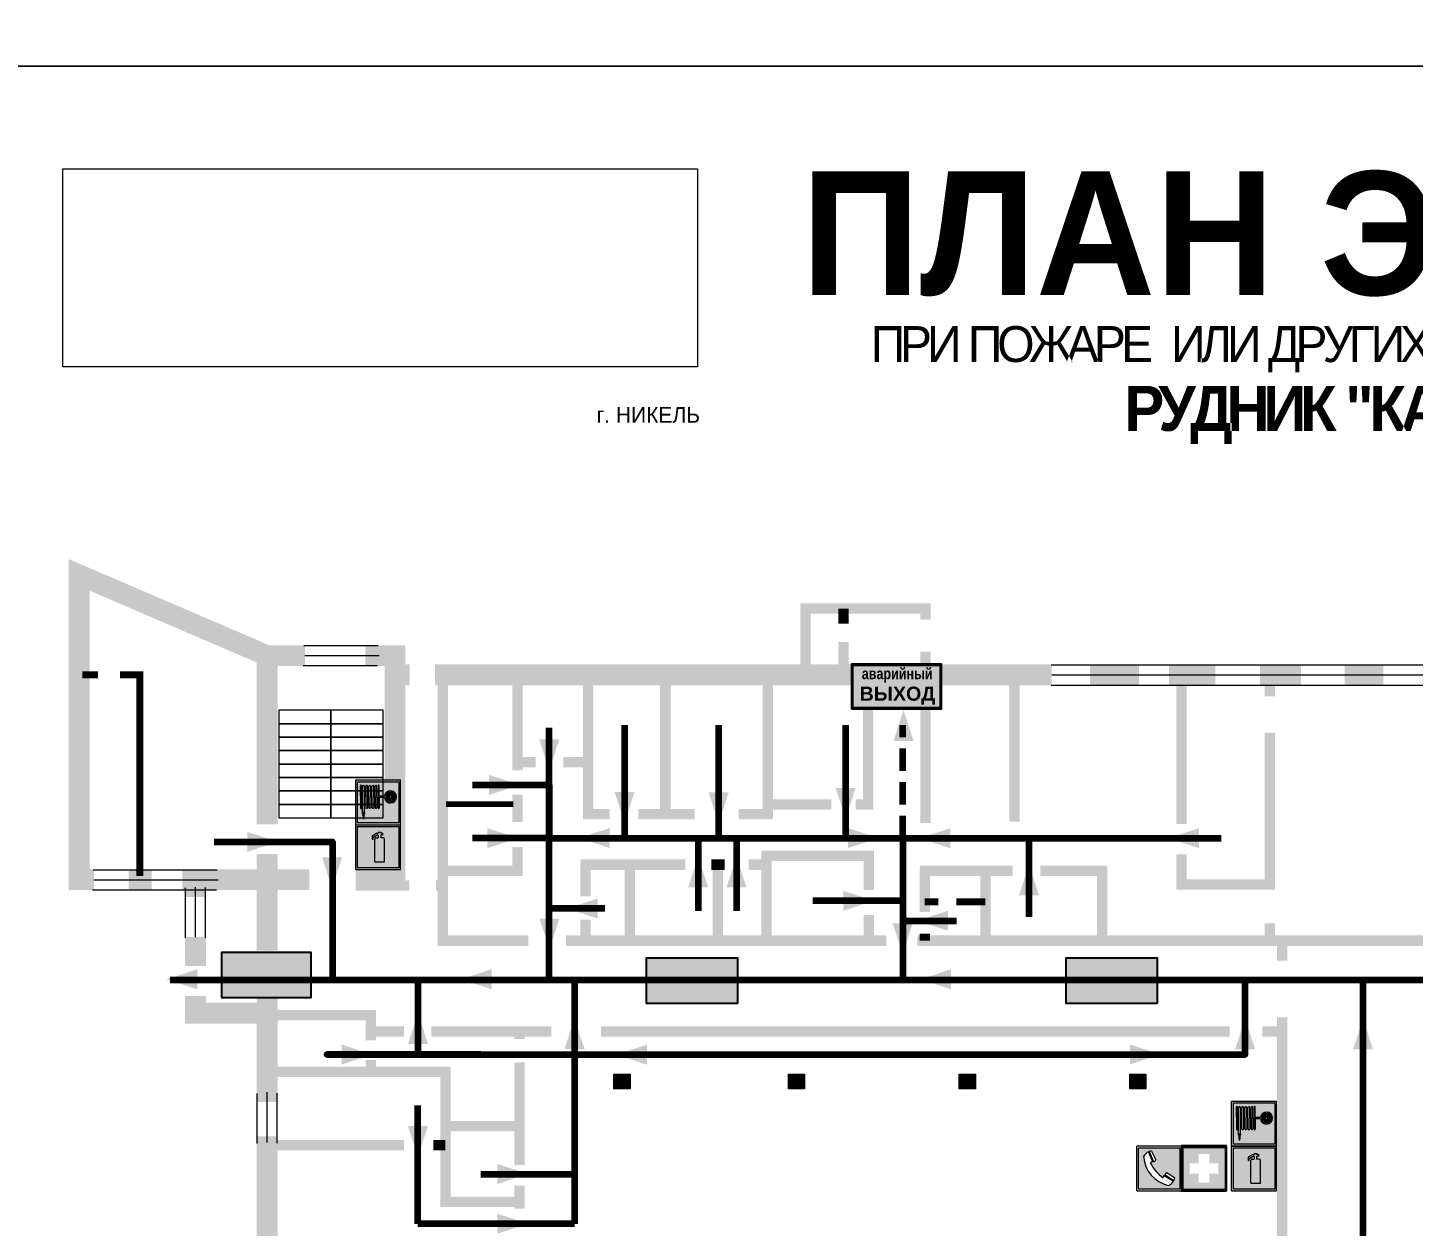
# Model space of a CAD drawing. Header units: millimetres. Extents: x 13114 to 67229, y 22859 to 38520.
# Drawn here: x 19303.9 to 19550.8, y 35743.7 to 35957.3 of the extents above; entities that cross this region are included whole.
import ezdxf

# ---------------------------------------------------------------- set-up
doc = ezdxf.new("R2010")
doc.units = ezdxf.units.MM
doc.linetypes.add('{ Wide Dash }', pattern=[12, 4, -2, 4, -2])
doc.layers.add('План_Штампы', color=7, linetype='Continuous')
doc.styles.add('обычный', font='arial.ttf')
picture_1 = doc.add_image_def('image1.jpg', size_in_pixel=(337, 105))

# ---------------------------------------------------------------- blocks, each defined once
blk = doc.blocks.new('A$C41C009D9')
at = {"true_color": 0xffffff}
blk.add_hatch(color=7, dxfattribs=at).paths.add_polyline_path([(0, 8), (-16, 8), (-16, 0), (0, 0)])
h = blk.add_hatch(color=126)
h.dxf.hatch_style = 1
h.paths.add_polyline_path([(-15.8, 7.8), (-15.8, 0.2), (-0.2, 0.2), (-0.2, 7.8)])
at = {"color": 126}
for points in [[(-16, 0), (0, 0), (0, 8), (-16, 8)], [(-16, 0), (0, 0), (0, 8), (-16, 8)], [(-15.8, 7.8), (-0.2, 7.8), (-0.2, 0.2), (-15.8, 0.2)]]:
    blk.add_lwpolyline(points, close=True, dxfattribs=at)
at = {"color": 7, "true_color": 0xffffff, "insert": (-15.8, 7.3), "char_height": 2.5, "width": 15.5999, "attachment_point": 1, "style": 'обычный'}
blk.add_mtext('\\pi1.6133;{\\fArial|b1|i0|c204|p34;\\H0.8x;\\W0.8;аварийный\\H1.25x;\\W1;\\P\\pi1.2327;ВЫХОД}', dxfattribs=at)
blk = doc.blocks.new('A$C7B4425F7')
at = {"true_color": 0xffffff}
blk.add_hatch(color=7, dxfattribs=at).paths.add_polyline_path([(0, 0), (-16, 0), (-16, -8), (0, -8)])
h = blk.add_hatch(color=126)
h.paths.add_polyline_path([(-0.2, -0.2), (-15.8, -0.2), (-15.8, -7.8), (-0.2, -7.8)])
h.paths.add_polyline_path([(-11.76, -2.03), (-11.76, -3.66), (-11.17, -3.66, -0.568275), (-11.17, -6.18), (-12.58, -6.18), (-12.58, -2.03)], flags=16)
h.paths.add_polyline_path([(-13.33, -4.12, -0.495768), (-13.59, -6.18), (-15.03, -6.18), (-15.03, -2.03), (-13.59, -2.03, -0.487973)], flags=16)
h.paths.add_polyline_path([(-10.25, -2.03), (-9.48, -2.03), (-9.48, -6.18), (-10.25, -6.18)], flags=16)
h.paths.add_polyline_path([(-13.84, -3.69), (-14.24, -3.69), (-14.24, -3.03), (-13.9, -3.03, -0.692621)], flags=0)
h.paths.add_polyline_path([(-9.15, -2.03), (-8.4, -2.03), (-8.04, -3.07), (-7.68, -2.03), (-6.93, -2.03), (-7.64, -4.1), (-6.93, -6.18), (-7.68, -6.18), (-8.04, -5.14), (-8.4, -6.18), (-9.15, -6.18), (-8.44, -4.1)], flags=16)
h.paths.add_polyline_path([(-11.76, -4.46), (-11.42, -4.46, -0.692621), (-11.36, -5.12), (-11.76, -5.12)], flags=0)
h.paths.add_polyline_path([(-13.9, -5.2), (-14.24, -5.2), (-14.24, -4.55), (-13.84, -4.55, -0.708038)], flags=0)
edge = h.paths.add_edge_path(flags=16)
edge.add_ellipse((-5.51, -4.08), major_axis=(0, 2.05), ratio=0.586184, start_angle=0, end_angle=360)
edge = h.paths.add_edge_path(flags=0)
edge.add_ellipse((-5.51, -4.08), major_axis=(0, 1.14), ratio=0.454828, start_angle=0, end_angle=360)
h.paths.add_polyline_path([(-4.13, -4.96, 0.377264), (-3.48, -4.52, 0.0555), (-3.16, -2.03), (-1.66, -2.03), (-1.66, -4.96), (-0.96, -4.96), (-0.96, -7.01), (-1.75, -7.01), (-1.75, -6.18), (-3.3, -6.18), (-3.3, -7.02), (-4.13, -7.02)], flags=16)
h.paths.add_polyline_path([(-2.73, -2.91), (-2.28, -2.91), (-2.28, -4.96), (-3.05, -4.96, 0.079136)], flags=0)
at = {"color": 126}
blk.add_lwpolyline([(-16, -8), (0, -8), (0, 0), (-16, 0)], close=True, dxfattribs=at)
blk = doc.blocks.new('A$C32E8229D')
at = {"true_color": 0xffffff}
blk.add_hatch(color=7, dxfattribs=at).paths.add_polyline_path([(0, 0), (0, -8), (16, -8), (16, 0)])
h = blk.add_hatch(color=126)
h.paths.add_polyline_path([(0.2, -0.2), (15.8, -0.2), (15.8, -7.8), (0.2, -7.8)])
h.paths.add_polyline_path([(13.49, -2.05), (12.08, -2.05), (11.37, -2.63, 0.162397), (11.29, -2.84), (11.29, -3.63), (10.35, -3.63), (10.35, -4.05), (11.68, -4.05), (11.68, -3.48), (12.26, -4.28), (11.29, -5.1), (11.29, -6.78), (11.85, -6.78), (11.85, -5.44), (12.8, -4.64), (12.8, -5.94), (14.46, -5.94), (14.46, -5.39), (13.45, -5.39), (13.45, -3.97), (12.46, -2.59), (13.15, -2.59), (13.69, -3.34), (14.18, -3)], flags=16)
h.paths.add_polyline_path([(10.74, -1.82, 1), (11.8, -1.82, 1)], flags=16)
h.paths.add_polyline_path([(9.39, -3.59), (5.99, -3.59), (6.56, -3.03), (5.91, -3.03), (5.1, -3.83), (5.91, -4.64), (6.56, -4.64), (5.99, -4.09), (9.39, -4.09)], flags=16)
h.paths.add_polyline_path([(4.29, -1.08), (1.72, -1.08), (1.72, -6.6), (4.29, -6.6)], flags=16)
at = {"color": 126}
blk.add_lwpolyline([(16, -8), (0, -8), (0, 0), (16, 0)], close=True, dxfattribs=at)
blk = doc.blocks.new('A$C3AD82952')
at = {"true_color": 0xf5f5ff}
h = blk.add_hatch(color=7, dxfattribs=at)
h.dxf.hatch_style = 1
h.paths.add_polyline_path([(8.21, 8.73, 0.414214), (7.89, 9.05), (7.22, 9.05), (7.22, 9.92), (7.59, 9.92, 1), (7.57, 10.36), (7.22, 10.36), (7.22, 10.6), (6.43, 10.6), (6.43, 10.36), (6.01, 10.36), (4.74, 9.59), (4.74, 8.69), (4.98, 8.73), (4.98, 9.26), (6.12, 9.91), (6.43, 9.91), (6.43, 9.05), (5.76, 9.05, 0.414214), (5.44, 8.73), (5.44, 2.2), (8.21, 2.2)], flags=0)
h.paths.add_polyline_path([(12.8, 12.8), (0, 12.8), (0, 0), (12.8, 0)])
h.paths.add_polyline_path([(0.51, 12.29), (12.29, 12.29), (12.29, 0.51), (0.51, 0.51)], flags=16)
h.paths.add_polyline_path([(4.74, 9.59), (6.01, 10.36), (6.43, 10.36), (6.43, 10.6), (7.22, 10.6), (7.22, 10.36), (7.59, 10.36, -0.94586), (7.59, 9.92), (7.22, 9.92), (7.22, 9.05), (7.89, 9.05, -0.414214), (8.21, 8.73), (8.21, 2.2), (5.44, 2.2), (5.44, 8.73, -0.414214), (5.76, 9.05), (6.43, 9.05), (6.43, 9.91), (6.12, 9.91), (4.98, 9.26), (4.98, 8.73), (4.74, 8.69)], flags=0)
h = blk.add_hatch(color=242)
h.dxf.hatch_style = 1
h.paths.add_polyline_path([(12.29, 12.29), (0.51, 12.29), (0.51, 0.51), (12.29, 0.51)])
h.paths.add_polyline_path([(4.74, 8.69), (4.74, 9.59), (6.01, 10.36), (6.43, 10.36), (6.43, 10.6), (7.22, 10.6), (7.22, 10.36), (7.59, 10.36, -0.94586), (7.59, 9.92), (7.22, 9.92), (7.22, 9.05), (7.89, 9.05, -0.414214), (8.21, 8.73), (8.21, 2.2), (5.44, 2.2), (5.44, 8.73, -0.414214), (5.76, 9.05), (6.43, 9.05), (6.43, 9.91), (6.12, 9.91), (4.98, 9.26), (4.98, 8.73)], flags=16)
h = blk.add_hatch(color=7, dxfattribs=at)
h.dxf.hatch_style = 1
h.paths.add_polyline_path([(8.21, 8.73, 0.414214), (7.89, 9.05), (7.22, 9.05), (7.22, 9.92), (7.59, 9.92, 1), (7.57, 10.36), (7.22, 10.36), (7.22, 10.6), (6.43, 10.6), (6.43, 10.36), (6.01, 10.36), (4.74, 9.59), (4.74, 8.69), (4.98, 8.73), (4.98, 9.26), (6.12, 9.91), (6.43, 9.91), (6.43, 9.05), (5.76, 9.05, 0.414214), (5.44, 8.73), (5.44, 2.2), (8.21, 2.2)])
at = {"color": 242, "lineweight": 5}
for p, q in [((0, 0), (0, 12.8)), ((0, 12.8), (12.8, 12.8)), ((12.8, 0), (12.8, 12.8)), ((6.01, 10.36), (4.74, 9.59)), ((4.74, 9.59), (4.74, 8.69)), ((4.74, 8.69), (4.98, 8.73)), ((4.98, 9.26), (6.12, 9.91)), ((4.98, 8.73), (4.98, 9.26)), ((5.44, 2.2), (5.44, 8.73)), ((5.76, 9.05), (6.43, 9.05)), ((6.01, 10.36), (6.43, 10.36)), ((6.12, 9.91), (6.43, 9.91)), ((7.22, 10.6), (6.43, 10.6)), ((6.43, 10.6), (6.43, 10.36)), ((6.43, 9.91), (6.43, 9.05)), ((7.22, 10.36), (7.22, 10.6)), ((7.59, 10.36), (7.22, 10.36)), ((7.22, 9.05), (7.22, 9.92)), ((7.59, 9.92), (7.22, 9.92)), ((7.89, 9.05), (7.22, 9.05)), ((8.21, 2.2), (8.21, 8.73)), ((0, 0), (12.8, 0)), ((5.44, 2.2), (8.21, 2.2))]:
    blk.add_line(p, q, dxfattribs=at)
blk.add_lwpolyline([(0.51, 12.29), (12.29, 12.29), (12.29, 0.51), (0.51, 0.51)], close=True, dxfattribs=at)
for centre, radius, start, end in [((5.76, 8.73), 0.32, 90, 180), ((7.58, 10.14), 0.223, 273.1875, 86.8125), ((7.89, 8.73), 0.32, 0, 90)]:
    blk.add_arc(centre, radius, start, end, dxfattribs=at)
blk = doc.blocks.new('A$C37112FD5')
at = {"true_color": 0xf5f5ff}
h = blk.add_hatch(color=7, dxfattribs=at)
h.dxf.hatch_style = 1
h.paths.add_polyline_path([(12.8, -7.4), (0, -7.4), (0, -20.2), (12.8, -20.2)])
h.paths.add_polyline_path([(12.29, -7.91), (12.29, -19.69), (0.51, -19.69), (0.51, -7.91)], flags=16)
h.paths.add_polyline_path([(4.98, -9.04, -0.42597), (5.17, -9.22), (5.17, -12.25), (5.17, -15.29, -0.432244), (4.98, -15.47), (4.83, -15.47, -0.42597), (4.64, -15.29), (4.64, -12.25), (4.64, -9.22, -0.432244), (4.83, -9.04)], flags=0)
h.paths.add_polyline_path([(4.28, -9.22), (4.28, -12.25), (4.28, -15.29, -0.432244), (4.09, -15.47), (3.94, -15.47, -0.42597), (3.75, -15.29), (3.75, -12.25), (3.75, -9.22, -0.432244), (3.94, -9.04), (4.09, -9.04, -0.42597)], flags=0)
h.paths.add_polyline_path([(5.72, -9.04), (5.87, -9.04, -0.42597), (6.06, -9.22), (6.06, -12.25), (6.06, -15.29, -0.432244), (5.87, -15.47), (5.72, -15.47, -0.42597), (5.53, -15.29), (5.53, -12.25), (5.53, -9.22, -0.432244)], flags=0)
h.paths.add_polyline_path([(6.42, -8.9), (6.5, -8.9, -0.42597), (6.69, -9.08), (6.69, -12.03), (8.21, -12.03, -15.824349), (8.21, -12.47), (6.69, -12.47), (6.69, -15.42, -0.432244), (6.5, -15.6), (6.42, -15.6)], flags=0)
h.paths.add_polyline_path([(3.39, -9.22), (3.39, -12.25), (3.39, -15.29, -0.432244), (3.2, -15.47), (3.05, -15.47, -0.42597), (2.85, -15.29), (2.85, -12.25), (2.85, -9.22, -0.432244), (3.05, -9.04), (3.2, -9.04, -0.42597)], flags=0)
h.paths.add_polyline_path([(2.5, -9.22), (2.5, -16.71), (1.96, -16.71), (1.96, -9.22, -0.432244), (2.15, -9.04), (2.31, -9.04, -0.42597)], flags=0)
h.paths.add_polyline_path([(1.61, -8.9), (1.61, -15.6), (1.57, -15.6, -0.42597), (1.37, -15.42), (1.37, -12.03), (1.37, -9.09, -0.432244), (1.57, -8.9)], flags=0)
h.paths.add_polyline_path([(9.76, -10.81), (9.76, -12.03), (8.49, -12.03, -0.336371)], flags=0)
h.paths.add_polyline_path([(8.49, -12.47), (9.76, -12.47), (9.76, -13.7, -0.336371)], flags=0)
h.paths.add_polyline_path([(10.11, -10.81, -0.336371), (11.38, -12.03), (10.11, -12.03)], flags=0)
h.paths.add_polyline_path([(10.11, -12.47), (11.38, -12.47, -0.336371), (10.11, -13.7)], flags=0)
h.paths.add_polyline_path([(2.5, -16.84), (2.5, -17.05), (1.97, -17.05), (1.97, -16.84)], flags=0)
h.paths.add_polyline_path([(2.5, -17.24, -0.033778), (2.24, -18.6, -0.033778), (1.97, -17.24)], flags=0)
h = blk.add_hatch(color=242)
h.dxf.hatch_style = 1
h.paths.add_polyline_path([(12.29, -7.91), (0.51, -7.91), (0.51, -19.69), (12.29, -19.69)])
h.paths.add_polyline_path([(6.42, -15.6), (6.42, -8.9), (6.5, -8.9, -0.42597), (6.69, -9.08), (6.69, -12.03), (8.21, -12.03, -15.824349), (8.21, -12.47), (6.69, -12.47), (6.69, -15.42, -0.432244), (6.5, -15.6)], flags=16)
h.paths.add_polyline_path([(5.87, -15.47), (5.72, -15.47, -0.42597), (5.53, -15.29), (5.53, -12.25), (5.53, -9.22, -0.432244), (5.72, -9.04), (5.87, -9.04, -0.42597), (6.06, -9.22), (6.06, -12.25), (6.06, -15.29, -0.432244)], flags=16)
h.paths.add_polyline_path([(4.98, -15.47), (4.83, -15.47, -0.42597), (4.64, -15.29), (4.64, -12.25), (4.64, -9.22, -0.432244), (4.83, -9.04), (4.98, -9.04, -0.42597), (5.17, -9.22), (5.17, -12.25), (5.17, -15.29, -0.432244)], flags=16)
h.paths.add_polyline_path([(4.09, -15.47), (3.94, -15.47, -0.42597), (3.75, -15.29), (3.75, -12.25), (3.75, -9.22, -0.432244), (3.94, -9.04), (4.09, -9.04, -0.42597), (4.28, -9.22), (4.28, -12.25), (4.28, -15.29, -0.432244)], flags=16)
h.paths.add_polyline_path([(3.2, -15.47), (3.05, -15.47, -0.42597), (2.85, -15.29), (2.85, -12.25), (2.85, -9.22, -0.432244), (3.05, -9.04), (3.2, -9.04, -0.42597), (3.39, -9.22), (3.39, -12.25), (3.39, -15.29, -0.432244)], flags=16)
h.paths.add_polyline_path([(2.5, -17.05), (1.97, -17.05), (1.97, -16.84), (2.5, -16.84)], flags=16)
h.paths.add_polyline_path([(2.5, -17.24, -0.033778), (2.24, -18.6, -0.033778), (1.97, -17.24)], flags=16)
h.paths.add_polyline_path([(2.5, -16.71), (1.96, -16.71), (1.96, -9.22, -0.432244), (2.15, -9.04), (2.31, -9.04, -0.42597), (2.5, -9.22)], flags=16)
h.paths.add_polyline_path([(1.61, -15.6), (1.57, -15.6, -0.42597), (1.37, -15.42), (1.37, -12.03), (1.37, -9.09, -0.432244), (1.57, -8.9), (1.61, -8.9)], flags=16)
h.paths.add_polyline_path([(8.49, -12.47), (9.76, -12.47), (9.76, -13.7, -0.336371)], flags=0)
h.paths.add_polyline_path([(10.11, -13.7), (10.11, -12.47), (11.38, -12.47, -0.336371)], flags=0)
h.paths.add_polyline_path([(8.49, -12.03, -0.336371), (9.76, -10.81), (9.76, -12.03)], flags=0)
h.paths.add_polyline_path([(10.11, -12.03), (10.11, -10.81, -0.336371), (11.38, -12.03)], flags=0)
h = blk.add_hatch(color=7, dxfattribs=at)
h.dxf.hatch_style = 1
h.paths.add_polyline_path([(1.61, -8.9), (1.57, -8.9, 0.432244), (1.37, -9.09), (1.37, -12.03), (1.37, -15.42, 0.42597), (1.57, -15.6), (1.61, -15.6)])
h.paths.add_polyline_path([(2.5, -9.22, 0.42597), (2.31, -9.04), (2.15, -9.04, 0.432244), (1.96, -9.22), (1.96, -16.71), (2.5, -16.71)])
h.paths.add_polyline_path([(2.5, -16.84), (1.97, -16.84), (1.97, -17.05), (2.5, -17.05)])
h.paths.add_polyline_path([(2.5, -17.24), (1.97, -17.24, 0.033778), (2.24, -18.6, 0.033778)])
h.paths.add_polyline_path([(3.39, -12.25), (3.39, -9.22, 0.42597), (3.2, -9.04), (3.05, -9.04, 0.432244), (2.85, -9.22), (2.85, -12.25), (2.85, -15.29, 0.42597), (3.05, -15.47), (3.2, -15.47, 0.432244), (3.39, -15.29)])
h.paths.add_polyline_path([(4.28, -12.25), (4.28, -9.22, 0.42597), (4.09, -9.04), (3.94, -9.04, 0.432244), (3.75, -9.22), (3.75, -12.25), (3.75, -15.29, 0.42597), (3.94, -15.47), (4.09, -15.47, 0.432244), (4.28, -15.29)])
h.paths.add_polyline_path([(5.17, -12.25), (5.17, -9.22, 0.42597), (4.98, -9.04), (4.83, -9.04, 0.432244), (4.64, -9.22), (4.64, -12.25), (4.64, -15.29, 0.42597), (4.83, -15.47), (4.98, -15.47, 0.432244), (5.17, -15.29)])
h.paths.add_polyline_path([(6.06, -12.25), (6.06, -9.22, 0.42597), (5.87, -9.04), (5.72, -9.04, 0.432244), (5.53, -9.22), (5.53, -12.25), (5.53, -15.29, 0.42597), (5.72, -15.47), (5.87, -15.47, 0.432244), (6.06, -15.29)])
h.paths.add_polyline_path([(6.69, -12.47), (8.21, -12.47, 15.824349), (8.21, -12.03), (6.69, -12.03), (6.69, -9.08, 0.42597), (6.5, -8.9), (6.42, -8.9), (6.42, -15.6), (6.5, -15.6, 0.432244), (6.69, -15.42)])
h.paths.add_polyline_path([(8.49, -12.47), (9.76, -12.47), (9.76, -13.7, -0.336371)], flags=16)
h.paths.add_polyline_path([(8.49, -12.03, -0.336371), (9.76, -10.81), (9.76, -12.03)], flags=16)
h.paths.add_polyline_path([(10.11, -12.47), (11.38, -12.47, -0.336371), (10.11, -13.7)], flags=16)
h.paths.add_polyline_path([(10.11, -12.03), (10.11, -10.81, -0.336371), (11.38, -12.03)], flags=16)
h = blk.add_hatch(color=242)
h.dxf.hatch_style = 1
h.paths.add_polyline_path([(9.76, -10.81, 0.336371), (8.49, -12.03), (9.76, -12.03)])
h.paths.add_polyline_path([(10.11, -10.81), (10.11, -12.03), (11.38, -12.03, 0.336371)])
h.paths.add_polyline_path([(11.38, -12.47), (10.11, -12.47), (10.11, -13.7, 0.336371)])
h.paths.add_polyline_path([(9.76, -12.47), (8.49, -12.47, 0.336371), (9.76, -13.7)])
at = {"color": 242, "lineweight": 5}
for p, q in [((0, -20.2), (0, -7.4)), ((0, -7.4), (12.8, -7.4)), ((12.8, -20.2), (12.8, -7.4)), ((1.37, -12.03), (1.37, -9.08)), ((1.57, -8.9), (1.61, -8.9)), ((1.61, -8.9), (1.61, -15.6)), ((1.96, -16.71), (1.96, -9.22)), ((2.15, -9.04), (2.31, -9.04)), ((2.5, -16.71), (2.5, -9.22)), ((2.85, -12.25), (2.85, -9.22)), ((3.05, -9.04), (3.2, -9.04)), ((3.39, -12.25), (3.39, -9.22)), ((3.75, -12.25), (3.75, -9.22)), ((3.94, -9.04), (4.09, -9.04)), ((4.28, -12.25), (4.28, -9.22)), ((4.64, -12.25), (4.64, -9.22)), ((4.83, -9.04), (4.98, -9.04)), ((5.17, -12.25), (5.17, -9.22)), ((5.53, -12.25), (5.53, -9.22)), ((5.72, -9.04), (5.87, -9.04)), ((6.06, -12.25), (6.06, -9.22)), ((6.42, -8.9), (6.42, -15.6)), ((6.5, -8.9), (6.42, -8.9)), ((6.69, -12.03), (6.69, -9.08)), ((9.76, -10.81), (9.76, -12.03)), ((10.11, -10.81), (10.11, -12.03)), ((1.37, -12.03), (1.37, -15.42)), ((1.57, -15.6), (1.61, -15.6)), ((2.85, -12.25), (2.85, -15.29)), ((3.05, -15.47), (3.2, -15.47)), ((3.39, -12.25), (3.39, -15.29)), ((3.75, -12.25), (3.75, -15.29)), ((3.94, -15.47), (4.09, -15.47)), ((4.28, -12.25), (4.28, -15.29)), ((4.64, -12.25), (4.64, -15.29)), ((4.83, -15.47), (4.98, -15.47)), ((5.17, -12.25), (5.17, -15.29)), ((5.53, -12.25), (5.53, -15.29)), ((5.72, -15.47), (5.87, -15.47)), ((6.06, -12.25), (6.06, -15.29)), ((6.42, -15.6), (6.5, -15.6)), ((8.21, -12.03), (6.69, -12.03)), ((8.21, -12.47), (6.69, -12.47)), ((6.69, -12.47), (6.69, -15.42)), ((9.76, -12.03), (8.49, -12.03)), ((9.76, -12.47), (8.49, -12.47)), ((9.76, -12.47), (9.76, -13.7)), ((11.38, -12.03), (10.11, -12.03)), ((11.38, -12.47), (10.11, -12.47)), ((10.11, -12.47), (10.11, -13.7)), ((1.96, -16.71), (2.5, -16.71)), ((1.97, -16.84), (2.5, -16.84)), ((1.97, -17.05), (1.97, -16.84)), ((2.5, -17.05), (1.97, -17.05)), ((1.97, -17.24), (2.5, -17.24)), ((2.5, -16.84), (2.5, -17.05)), ((0, -20.2), (12.8, -20.2))]:
    blk.add_line(p, q, dxfattribs=at)
blk.add_lwpolyline([(0.51, -7.91), (12.29, -7.91), (12.29, -19.69), (0.51, -19.69)], close=True, dxfattribs=at)
for centre, radius, start, end in [((1.56, -9.09), 0.182, 87.1027, 180.6071), ((2.15, -9.22), 0.182, 87.1027, 180.6071), ((2.32, -9.22), 0.182, 359.3929, 92.8973), ((3.04, -9.22), 0.182, 87.1027, 180.6071), ((3.21, -9.22), 0.182, 359.3929, 92.8973), ((3.93, -9.22), 0.182, 87.1027, 180.6071), ((4.1, -9.22), 0.182, 359.3929, 92.8973), ((4.82, -9.22), 0.182, 87.1027, 180.6071), ((4.99, -9.22), 0.182, 359.3929, 92.8973), ((5.71, -9.22), 0.182, 87.1027, 180.6071), ((5.88, -9.22), 0.182, 359.3929, 92.8973), ((6.51, -9.09), 0.182, 359.3929, 92.8973), ((9.93, -12.25), 1.74, 187.2319, 172.7681), ((9.93, -12.25), 1.46, 96.9927, 171.3585), ((9.93, -12.25), 1.46, 8.6415, 83.0073), ((1.56, -15.42), 0.182, 179.3929, 272.8973), ((3.04, -15.29), 0.182, 179.3929, 272.8973), ((3.21, -15.29), 0.182, 267.1027, 0.6071), ((3.93, -15.29), 0.182, 179.3929, 272.8973), ((4.1, -15.29), 0.182, 267.1027, 0.6071), ((4.82, -15.29), 0.182, 179.3929, 272.8973), ((4.99, -15.29), 0.182, 267.1027, 0.6071), ((5.71, -15.29), 0.182, 179.3929, 272.8973), ((5.88, -15.29), 0.182, 267.1027, 0.6071), ((6.51, -15.42), 0.182, 267.1027, 0.6071), ((9.93, -12.25), 1.46, 188.6415, 263.0073), ((9.93, -12.25), 1.46, 276.9927, 351.3585), ((12.17, -15.98), 10.27, 187.041, 194.7793), ((-7.7, -15.98), 10.27, 345.2207, 352.959)]:
    blk.add_arc(centre, radius, start, end, dxfattribs=at)
blk = doc.blocks.new('A$C456E1F9C')
at = {"lineweight": 5}
h = blk.add_hatch(color=242, dxfattribs=at)
h.paths.add_polyline_path([(0.51, -1.47), (0.51, -13.26), (12.29, -13.26), (12.29, -1.47)])
h.paths.add_polyline_path([(5.42, -4.95, -0.254479), (4.78, -5.4), (3.52, -2.53, -0.209735), (4.23, -2.4)], flags=16)
h.paths.add_polyline_path([(8.53, -8.6), (10.87, -10.17), (10.54, -10.76), (8.03, -9.13, -0.192251)], flags=16)
h.paths.add_polyline_path([(4.61, -5.49, 0.005518), (3.87, -5.72, 0.128647), (7.49, -10.01, 0.00809), (7.83, -9.33), (10.47, -10.97, -0.16736), (8.99, -12.25, -0.327862), (1.95, -3.95, -0.166952), (3.36, -2.62)], flags=16)
at = {"color": 242, "lineweight": 5}
for p, q in [((0, -13.77), (0, -0.97)), ((12.8, -0.97), (0, -0.97)), ((4.61, -5.49), (3.36, -2.62)), ((3.52, -2.53), (4.78, -5.4)), ((4.23, -2.4), (5.42, -4.95)), ((12.8, -13.77), (12.8, -0.97)), ((7.83, -9.33), (10.47, -10.97)), ((8.03, -9.13), (10.54, -10.76)), ((10.81, -10.12), (8.53, -8.6)), ((10.54, -10.76), (10.8, -10.3)), ((10.8, -10.3), (10.81, -10.12)), ((0, -13.77), (12.8, -13.77))]:
    blk.add_line(p, q, dxfattribs=at)
blk.add_lwpolyline([(0.51, -1.47), (12.29, -1.47), (12.29, -13.26), (0.51, -13.26)], close=True, dxfattribs=at)
for centre, radius, start, end in [((4.59, -5.34), 2.99, 114.2845, 152.1974), ((11.12, -3.31), 9.19, 183.9915, 256.6009), ((4.02, -3.27), 0.891, 76.3284, 123.7092), ((14.98, -39.1), 35.17, 107.1487, 108.4135), ((13.86, -0.94), 11.08, 205.5536, 234.8762), ((4.68, -4.59), 0.824, 276.9621, 334.0723), ((-13.31, 0.8), 23.44, 332.5487, 334.4027), ((8.94, -9.5), 0.989, 114.4092, 157.9388), ((7.87, -9.46), 3, 291.9291, 329.9329)]:
    blk.add_arc(centre, radius, start, end, dxfattribs=at)
blk = doc.blocks.new('A$C18900ED3')
h = blk.add_hatch(color=126)
h.paths.add_polyline_path([(-0.18, -0.18), (-7.02, -0.18), (-7.02, -7.02), (-0.18, -7.02)])
h.paths.add_polyline_path([(-5.89, -4.46), (-5.89, -2.77), (-4.46, -2.77), (-4.46, -1.31), (-2.77, -1.31), (-2.77, -2.77), (-1.33, -2.77), (-1.33, -4.46), (-2.77, -4.46), (-2.77, -5.89), (-4.46, -5.89), (-4.46, -4.46)], flags=16)
at = {"color": 126}
for p, q in [((-7.2, 0), (-7.2, -7.2)), ((0, 0), (-7.2, 0)), ((0, -7.2), (0, 0)), ((-7.02, -7.02), (-7.02, -0.18)), ((-7.02, -0.18), (-0.18, -0.18)), ((-0.18, -0.18), (-0.18, -7.02)), ((-7.2, -7.2), (0, -7.2)), ((-0.18, -7.02), (-7.02, -7.02))]:
    blk.add_line(p, q, dxfattribs=at)

msp = doc.modelspace()

# ---------------------------------------------------------------- hatches: boundary and pattern name
at = {"lineweight": 0}
h = msp.add_hatch(color=256, dxfattribs=at)
h.dxf.hatch_style = 1
h.paths.add_polyline_path([(19411.23, 35770.82), (19408.35, 35770.82), (19408.35, 35768.22), (19411.23, 35768.22)])
h = msp.add_hatch(color=256, dxfattribs=at)
h.dxf.hatch_style = 1
h.paths.add_polyline_path([(19442.32, 35770.82), (19439.45, 35770.82), (19439.45, 35768.22), (19442.32, 35768.22)])
h = msp.add_hatch(color=256, dxfattribs=at)
h.dxf.hatch_style = 1
h.paths.add_polyline_path([(19472.75, 35770.82), (19469.88, 35770.82), (19469.88, 35768.22), (19472.75, 35768.22)])
h = msp.add_hatch(color=256, dxfattribs=at)
h.dxf.hatch_style = 1
h.paths.add_polyline_path([(19503.14, 35770.82), (19500.27, 35770.82), (19500.27, 35768.22), (19503.14, 35768.22)])

# ---------------------------------------------------------------- linework, layer by layer
at = {"color": 5, "lineweight": 0}
for points in [[(19284.77, 35950.39), (19884.77, 35950.39), (19884.77, 36345.39), (19284.77, 36345.39)], [(19284.77, 35555.39), (19884.77, 35555.39), (19884.77, 35950.39), (19284.77, 35950.39)]]:
    msp.add_lwpolyline(points, close=True, dxfattribs=at)
at = {"lineweight": 0}
for points, const_width in [([(19346.55, 35845.38), (19313.05, 35859.77), (19313.05, 35805.46), (19315.68, 35805.46)], 3.71), ([(19442.49, 35842.09), (19442.49, 35853.76), (19463.85, 35853.76), (19463.85, 35851.82)], 1.85), ([(19449.24, 35853.76), (19449.24, 35851.05)], 1.85), ([(19346.55, 35815.34), (19346.55, 35845.38), (19353.28, 35845.38)], 3.71), ([(19364.03, 35845.38), (19369.31, 35845.38), (19369.31, 35805.46), (19362.32, 35805.46)], 3.71), ([(19449.24, 35847.83), (19449.24, 35842.48)], 1.85), ([(19463.85, 35846.09), (19463.85, 35815.58)], 1.85), ([(19313.59, 35841.98), (19316.38, 35841.98)], 1.24), ([(19320.31, 35841.98), (19323.85, 35841.98), (19323.85, 35806.11)], 1.24), ([(19369.31, 35841.95), (19371.91, 35841.95)], 3.71), ([(19376.44, 35841.95), (19455.72, 35841.95)], 3.71), ([(19376.62, 35804.45), (19377.87, 35804.45), (19377.87, 35841.25), (19377.87, 35794.6), (19393.1, 35794.6)], 1.85), ([(19391.16, 35824.95), (19391.16, 35841.29), (19391.16, 35826.41), (19394.37, 35826.41)], 1.85), ([(19417.5, 35817.15), (19417.5, 35841.09)], 1.85), ([(19430.56, 35817.15), (19435.78, 35817.15), (19435.78, 35841.48), (19435.78, 35818.87), (19447.06, 35818.87)], 1.85), ([(19451.41, 35818.87), (19453.65, 35818.87), (19453.65, 35841.22)], 1.85), ([(19461.58, 35841.95), (19486.35, 35841.95)], 3.71), ([(19479.71, 35841.41), (19479.71, 35815.78)], 1.85), ([(19493.2, 35841.95), (19501.91, 35841.95)], 3.71), ([(19507.24, 35841.95), (19515.51, 35841.95)], 3.71), ([(19509.47, 35841.97), (19509.47, 35815.4)], 1.85), ([(19523.45, 35841.95), (19530.75, 35841.95)], 3.71), ([(19525.22, 35838.12), (19525.22, 35841.57)], 1.85), ([(19538.53, 35841.95), (19545.43, 35841.95)], 3.71), ([(19399.3, 35826.41), (19403.77, 35826.41), (19403.77, 35840.23), (19403.77, 35817.15), (19407.6, 35817.15)], 1.85), ([(19509.47, 35809.97), (19509.47, 35804.6), (19525.22, 35804.6), (19525.22, 35803.69), (19525.22, 35831.66)], 1.85), ([(19391.16, 35815.74), (19391.16, 35820.64)], 1.85), ([(19378.4, 35818.91), (19390.42, 35818.91)], 1), ([(19412.66, 35817.15), (19422.71, 35817.15)], 1.85), ([(19354.04, 35805.46), (19346.55, 35805.46), (19346.55, 35810.04)], 3.71), ([(19377.87, 35807.05), (19391.16, 35807.05), (19391.16, 35811.3)], 1.85), ([(19432.32, 35808.14), (19435.55, 35808.14), (19435.55, 35794.6), (19435.55, 35809.73), (19453.75, 35809.73), (19453.75, 35803.63)], 1.85), ([(19403.27, 35802.52), (19403.27, 35808.14), (19421.07, 35808.14)], 1.85), ([(19411.16, 35808.14), (19411.16, 35794.6)], 1.85), ([(19425.68, 35808.14), (19428.09, 35808.14)], 1.85), ([(19426.83, 35808.14), (19426.83, 35794.6)], 1.85), ([(19462.4, 35794.6), (19590.47, 35794.6), (19590.47, 35806.8)], 1.85), ([(19463.73, 35799.72), (19463.73, 35807.03), (19479.37, 35807.03)], 1.85), ([(19474.54, 35807.03), (19474.54, 35794.6)], 1.85), ([(19484.34, 35807.03), (19495.34, 35807.03), (19495.34, 35794.6)], 1.85), ([(19321.84, 35805.46), (19325.95, 35805.46)], 3.71), ([(19331.41, 35805.46), (19346.55, 35805.46)], 3.71), ([(19333.77, 35805.46), (19333.77, 35802.4)], 3.71), ([(19346.55, 35805.46), (19346.55, 35792.82)], 3.71), ([(19362.32, 35804.45), (19371.86, 35804.45)], 1.85), ([(19453.75, 35794.6), (19453.75, 35799.18)], 1.85), ([(19403.27, 35794.6), (19403.27, 35798.36)], 1.85), ([(19525.22, 35794.6), (19525.22, 35797.71)], 1.85), ([(19333.77, 35795.22), (19333.77, 35790.1)], 3.71), ([(19399.82, 35794.6), (19456.91, 35794.6)], 1.85), ([(19463.73, 35794.6), (19463.73, 35795.83)], 1.85), ([(19527.41, 35791.05), (19527.41, 35794.21)], 1.85), ([(19346.55, 35787.92), (19346.55, 35765.86)], 3.71), ([(19333.77, 35784.74), (19333.77, 35781.67), (19346.55, 35781.67)], 3.71), ([(19347.4, 35781.32), (19365, 35781.32), (19365, 35776.85)], 1.85), ([(19523.87, 35778.39), (19527.41, 35778.39), (19527.41, 35780.94)], 1.85), ([(19365, 35778.39), (19370.9, 35778.39)], 1.85), ([(19391.5, 35777.05), (19391.5, 35778.39), (19397.2, 35778.39), (19375.79, 35778.39)], 1.85), ([(19406.04, 35778.39), (19518.06, 35778.39)], 1.85), ([(19527.41, 35778.39), (19527.41, 35734.15)], 1.85), ([(19365, 35773.34), (19365, 35771.2), (19346.72, 35771.2), (19378.31, 35771.2), (19378.31, 35748.07), (19391.5, 35748.07), (19391.5, 35746.83), (19391.5, 35750.94)], 1.85), ([(19391.5, 35754.65), (19391.5, 35772.94)], 1.85), ([(19346.55, 35759.74), (19346.55, 35712.23), (19354.21, 35712.23)], 3.71), ([(19378.31, 35761.52), (19391.5, 35761.52)], 1.85), ([(19370.95, 35758.18), (19348.05, 35758.18)], 1.85), ([(19378.31, 35758.18), (19376.14, 35758.18)], 1.85)]:
    msp.add_lwpolyline(points, dxfattribs=dict(at, const_width=const_width))
for points in [[(19353.09, 35847.16), (19366.33, 35847.16)], [(19353.28, 35845.38), (19366.53, 35845.38)], [(19352.97, 35843.65), (19366.21, 35843.65)], [(19486.27, 35843.76), (19583.23, 35843.76)], [(19486.26, 35840.13), (19583.22, 35840.13)], [(19486.35, 35841.95), (19583.31, 35841.95)], [(19315.52, 35807.23), (19337.63, 35807.23)], [(19315.68, 35805.46), (19337.79, 35805.46)], [(19315.39, 35803.66), (19337.51, 35803.66)], [(19331.98, 35795.09), (19331.98, 35804)], [(19333.77, 35795.22), (19333.77, 35804.14)], [(19335.57, 35795.13), (19335.57, 35804.05)], [(19344.79, 35758.44), (19344.79, 35767.36)], [(19346.55, 35758.66), (19346.55, 35767.58)], [(19348.31, 35758.51), (19348.31, 35767.43)]]:
    msp.add_lwpolyline(points, dxfattribs=at)
for points in [[(19348.61, 35833.25), (19357.91, 35833.25), (19357.91, 35835.65), (19348.61, 35835.65)], [(19357.91, 35833.25), (19367.21, 35833.25), (19367.21, 35835.65), (19357.91, 35835.65)], [(19348.61, 35830.86), (19357.91, 35830.86), (19357.91, 35833.25), (19348.61, 35833.25)], [(19357.91, 35830.86), (19367.21, 35830.86), (19367.21, 35833.25), (19357.91, 35833.25)], [(19348.61, 35828.46), (19357.91, 35828.46), (19357.91, 35830.86), (19348.61, 35830.86)], [(19357.91, 35828.46), (19367.21, 35828.46), (19367.21, 35830.86), (19357.91, 35830.86)], [(19348.61, 35826.06), (19357.91, 35826.06), (19357.91, 35828.46), (19348.61, 35828.46)], [(19357.91, 35826.06), (19367.21, 35826.06), (19367.21, 35828.46), (19357.91, 35828.46)], [(19348.61, 35823.67), (19357.91, 35823.67), (19357.91, 35826.06), (19348.61, 35826.06)], [(19357.91, 35823.67), (19367.21, 35823.67), (19367.21, 35826.06), (19357.91, 35826.06)], [(19348.61, 35821.27), (19357.91, 35821.27), (19357.91, 35823.67), (19348.61, 35823.67)], [(19357.91, 35821.27), (19367.21, 35821.27), (19367.21, 35823.67), (19357.91, 35823.67)], [(19348.61, 35818.87), (19357.91, 35818.87), (19357.91, 35821.27), (19348.61, 35821.27)], [(19357.91, 35818.87), (19367.21, 35818.87), (19367.21, 35821.27), (19357.91, 35821.27)], [(19348.61, 35816.48), (19357.91, 35816.48), (19357.91, 35818.87), (19348.61, 35818.87)], [(19357.91, 35816.48), (19367.21, 35816.48), (19367.21, 35818.87), (19357.91, 35818.87)], [(19408.35, 35770.82), (19411.23, 35770.82), (19411.23, 35768.22), (19408.35, 35768.22)], [(19439.45, 35770.82), (19442.32, 35770.82), (19442.32, 35768.22), (19439.45, 35768.22)], [(19469.88, 35770.82), (19472.75, 35770.82), (19472.75, 35768.22), (19469.88, 35768.22)], [(19500.27, 35770.82), (19503.14, 35770.82), (19503.14, 35768.22), (19500.27, 35768.22)]]:
    msp.add_lwpolyline(points, close=True, dxfattribs=at)
at = {"color": 126, "lineweight": 100, "true_color": 0x008754}
for points in [[(19383.12, 35822.39), (19396.82, 35822.39), (19396.82, 35812.86), (19396.82, 35832.52)], [(19410.26, 35812.86), (19410.26, 35833)], [(19427.06, 35812.86), (19427.06, 35833)], [(19449.66, 35812.86), (19449.66, 35833)], [(19396.82, 35812.86), (19383.12, 35812.86)], [(19396.82, 35787.63), (19396.82, 35812.86), (19459.83, 35812.86), (19459.83, 35787.63)], [(19423.33, 35812.86), (19423.33, 35799.91)], [(19430.17, 35812.86), (19430.17, 35799.91)], [(19459.83, 35812.86), (19516.57, 35812.86)], [(19482.25, 35812.86), (19482.25, 35798.83)], [(19329.28, 35787.63), (19625.32, 35787.63), (19625.32, 35809.93), (19818.44, 35809.93), (19818.44, 35766.88), (19625.32, 35766.88), (19625.32, 35787.63)], [(19337.08, 35812.22), (19358.16, 35812.22), (19358.16, 35787.63)], [(19406.73, 35800.3), (19396.82, 35800.3)], [(19459.83, 35801.72), (19443.77, 35801.72)], [(19459.83, 35798.12), (19469.4, 35798.12)], [(19373.42, 35787.63), (19373.42, 35774.29)], [(19401.31, 35774.29), (19520.83, 35774.29), (19520.83, 35787.63)], [(19401.31, 35787.63), (19401.31, 35774.29)], [(19541.88, 35731.07), (19541.88, 35787.63)], [(19384.61, 35774.29), (19357.17, 35774.29), (19401.31, 35774.29), (19401.31, 35752.98)], [(19520.83, 35774.29), (19520.83, 35774.29)], [(19373.42, 35744.16), (19373.42, 35765.2)], [(19384.61, 35752.98), (19401.31, 35752.98), (19401.31, 35744.16)], [(19401.31, 35744.16), (19373.42, 35744.16)]]:
    msp.add_lwpolyline(points, dxfattribs=at)
at = {"color": 126, "linetype": '{ Wide Dash }', "lineweight": 100, "true_color": 0x008754}
msp.add_lwpolyline([(19459.83, 35812.86), (19459.83, 35833)], dxfattribs=at)
at = {"lineweight": 0, "const_width": 1.24, "elevation": 1.24}
for points in [[(19463.73, 35801.53), (19466.15, 35801.53)], [(19474.54, 35801.53), (19469.37, 35801.53)]]:
    msp.add_lwpolyline(points, dxfattribs=at)
at = {"layer": 'План_Штампы', "color": 126, "true_color": 0x008754}
for points in [[(19461.74, 35830.19), (19458.18, 35830.2), (19459.94, 35835.67)], [(19395.03, 35830.46), (19398.59, 35830.46), (19396.82, 35824.98)], [(19386.09, 35820.57), (19386.1, 35824.13), (19391.57, 35822.37)], [(19408.44, 35821.1), (19412.01, 35821.09), (19410.24, 35815.62)], [(19425.21, 35821.03), (19428.78, 35821.02), (19427.01, 35815.55)], [(19447.84, 35821.82), (19451.41, 35821.82), (19449.64, 35816.34)], [(19342.98, 35810.42), (19342.99, 35813.99), (19348.46, 35812.22)], [(19385.77, 35811.06), (19385.78, 35814.63), (19391.25, 35812.86)], [(19407.61, 35814.67), (19407.6, 35811.1), (19402.13, 35812.87)], [(19450.04, 35811.09), (19450.05, 35814.65), (19455.52, 35812.89)], [(19468.3, 35814.64), (19468.29, 35811.07), (19462.82, 35812.84)], [(19512.6, 35814.65), (19512.59, 35811.08), (19507.12, 35812.85)], [(19356.32, 35809.45), (19359.89, 35809.44), (19358.12, 35803.97)], [(19425.15, 35804.07), (19421.58, 35804.08), (19423.35, 35809.55)], [(19431.97, 35804.07), (19428.4, 35804.08), (19430.17, 35809.55)], [(19484.1, 35802.68), (19480.54, 35802.69), (19482.3, 35808.16)], [(19449.19, 35799.91), (19449.2, 35803.48), (19454.67, 35801.71)], [(19405.44, 35802.11), (19405.43, 35798.55), (19399.96, 35800.32)], [(19395.06, 35798.54), (19398.62, 35798.53), (19396.86, 35793.06)], [(19458, 35797.7), (19461.57, 35797.69), (19459.8, 35792.22)], [(19467.85, 35799.93), (19467.84, 35796.36), (19462.37, 35798.13)], [(19334.09, 35789.51), (19334.08, 35785.94), (19328.61, 35787.71)], [(19386.55, 35789.51), (19386.54, 35785.94), (19381.07, 35787.71)], [(19468.4, 35789.51), (19468.39, 35785.94), (19462.92, 35787.71)], [(19375.22, 35776.17), (19371.65, 35776.18), (19373.42, 35781.65)], [(19403.1, 35775.26), (19399.53, 35775.27), (19401.3, 35780.74)], [(19522.6, 35775.25), (19519.04, 35775.26), (19520.81, 35780.73)], [(19543.63, 35775.21), (19540.06, 35775.22), (19541.83, 35780.69)], [(19359.8, 35772.51), (19359.81, 35776.07), (19365.28, 35774.31)], [(19414.22, 35776.07), (19414.21, 35772.51), (19408.74, 35774.27)], [(19500.29, 35772.54), (19500.3, 35776.1), (19505.77, 35774.34)], [(19371.61, 35761.59), (19375.18, 35761.58), (19373.41, 35756.11)], [(19387.57, 35751.24), (19387.58, 35754.81), (19393.05, 35753.04)], [(19387.55, 35742.37), (19387.56, 35745.94), (19393.03, 35744.17)]]:
    msp.add_solid(points, dxfattribs=at)

# ---------------------------------------------------------------- block references
msp.add_blockref('A$C41C009D9', (19466.69, 35835.89))
for name, p, xscale, yscale, zscale in [('A$C37112FD5', (19362.32, 35827.87), 0.6249984004534781, 0.6249984004534781, 0.6249984004534781), ('A$C3AD82952', (19362.32, 35807.25), 0.625, 0.625, 0.625), ('A$C37112FD5', (19518.42, 35770.63), 0.6249984004534781, 0.6249984004534781, 0.6249984004534781), ('A$C456E1F9C', (19501.51, 35758.61), 0.625, 0.625, 0.625), ('A$C18900ED3', (19517.51, 35758.01), 1.111111111007631, 1.111111111007631, 1.111111111007631), ('A$C3AD82952', (19518.42, 35750.01), 0.625, 0.625, 0.625)]:
    msp.add_blockref(name, p, dxfattribs=dict(xscale=xscale, yscale=yscale, zscale=zscale))
at = {"layer": 'План_Штампы'}
msp.add_blockref('A$C7B4425F7', (19354.4, 35792.46), dxfattribs=at)
at = {"layer": 'План_Штампы', "color": 126, "true_color": 0x008754, "xscale": 1.012510887696, "yscale": 1.012510887696, "zscale": 1.012510887696, "rotation": 359.9978653237145}
for p in [(19414.15, 35791.53), (19488.94, 35791.53)]:
    msp.add_blockref('A$C32E8229D', p, dxfattribs=at)

# ---------------------------------------------------------------- texts
at = {"lineweight": 0, "style": 'обычный'}
for s, insert, char_height, width, attachment_point in [('{\\fProxima Nova Rg|b1|i0|c204|p2;ПЛАН ЭВАКУАЦИИ}', (19441.75, 35931.65), 22, 493.8901, 1), ('\\pi-8.4,l8.4,t8.4;{\\fProxima Nova Rg|b0|i0|c204|p2;г. НИКЕЛЬ\\H1.1667x; }', (19414.46, 35888.26), 2.8, 126.6484, 5)]:
    msp.add_mtext(s, dxfattribs=dict(at, insert=insert, char_height=char_height, width=width, attachment_point=attachment_point))
at = {"color": 0, "lineweight": 0, "insert": (19591.55, 35898.71), "char_height": 8, "width": 449.2158, "attachment_point": 5, "style": 'обычный'}
msp.add_mtext('{\\fArial Black|b1|i0|c204|p34;\\H2x;\\T0.85;  \\fArial Narrow|b0|i0|c204|p34;\\H0.8x;\\W0.9;\\P\\fProxima Nova Rg|b0|i0|c204|p2;\\H0.5x;\\W1;\\C256;ПРИ ПОЖАРЕ  ИЛИ ДРУГИХ ЧРЕЗВЫЧАЙНЫХ СИТУАЦИЯХ  ИЗ ПОМЕЩЕНИЙ \\fProxima Nova Rg|b1|i0|c204|p2;\\H1.25x;\\PРУДНИК "КАУЛА-КОТСЕЛЬВААРА" : АБК\\P1 ЭТАЖ}', dxfattribs=at)

# ---------------------------------------------------------------- pictures from other files: only their frames are drawn
at = {"color": 7, "lineweight": 0, "true_color": 0xf5f5ff}
image = msp.add_image(picture_1, insert=(19310.14, 35896.86), size_in_units=(113.11, 35.24), dxfattribs=at)
image.dxf.flags = 7

doc.saveas('drawing.dxf')
